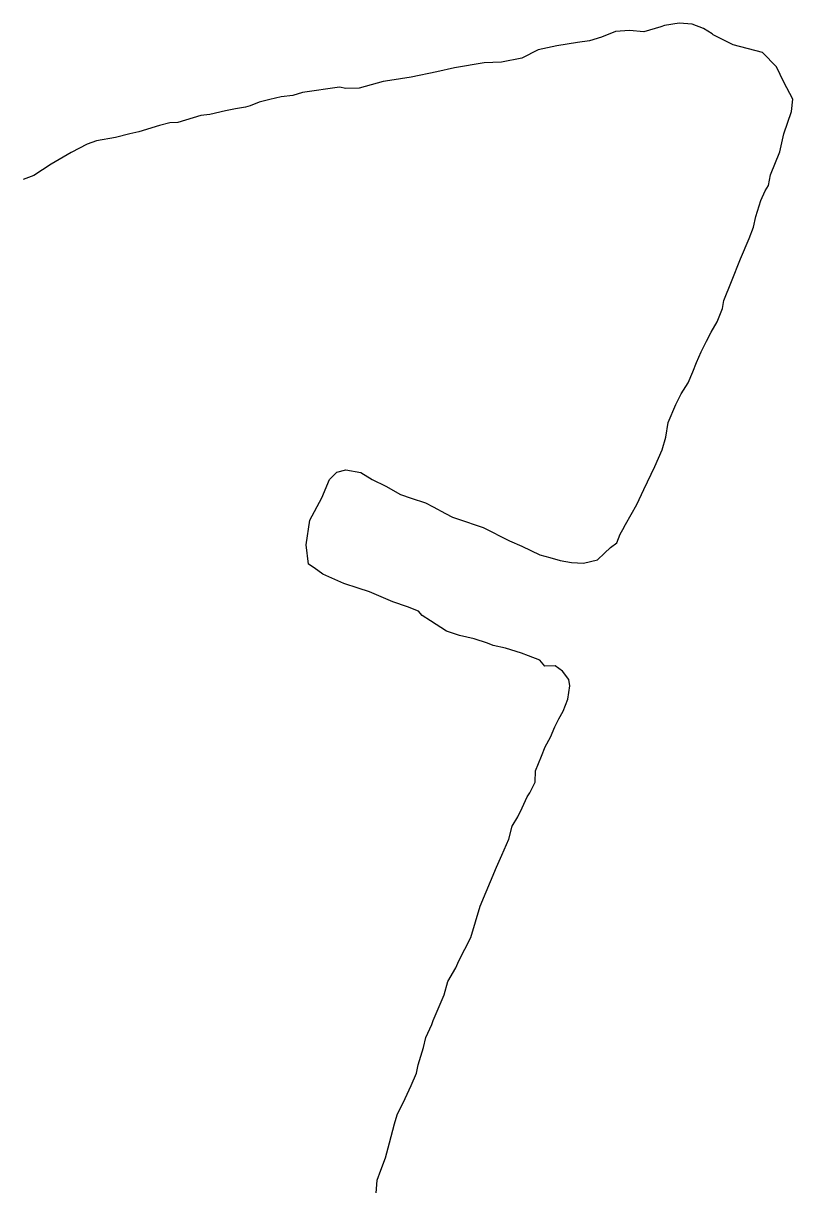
# Model space of a CAD drawing. Header units: metres. Extents: x 651069 to 651157, y 4767185 to 4767340.
# Drawn here: x 651069.5 to 651120.9, y 4767262.7 to 4767340.4 of the extents above; entities that cross this region are included whole.
import ezdxf

# ---------------------------------------------------------------- set-up
doc = ezdxf.new("R2010")
doc.units = ezdxf.units.M
doc.layers.add('W_1365', color=7, linetype='Continuous')

msp = doc.modelspace()

# ---------------------------------------------------------------- linework, layer by layer
at = {"layer": 'W_1365', "color": 6, "lineweight": 25}
msp.add_polyline3d([(651093.056, 4767262.183, -149.248), (651093.136, 4767263.055, -149.266), (651093.375, 4767263.72, -149.282), (651093.686, 4767264.548, -149.298), (651093.949, 4767265.551, -149.327), (651094.294, 4767266.804, -149.288), (651094.478, 4767267.418, -149.317), (651095.014, 4767268.494, -149.352), (651095.414, 4767269.379, -149.351), (651095.75, 4767270.196, -149.339), (651095.874, 4767270.754, -149.336), (651096.233, 4767271.921, -149.397), (651096.39, 4767272.588, -149.401), (651096.784, 4767273.452, -149.388), (651096.879, 4767273.72, -149.406), (651097.613, 4767275.437, -149.445), (651097.856, 4767276.333, -149.455), (651098.378, 4767277.228, -149.451), (651098.582, 4767277.695, -148.921), (651099.393, 4767279.256, -149.028), (651100.013, 4767281.367, -149.154), (651101.098, 4767283.976, -149.313), (651101.465, 4767284.757, -149.427), (651101.933, 4767285.844, -149.532), (651102.155, 4767286.697, -149.562), (651102.527, 4767287.332, -149.562), (651102.821, 4767287.942, -149.576), (651103.154, 4767288.658, -149.582), (651103.335, 4767288.931, -149.604), (651103.681, 4767289.656, -149.608), (651103.722, 4767290.402, -149.59), (651104.119, 4767291.382, -149.643), (651104.369, 4767292.007, -149.648), (651104.715, 4767292.654, -149.652), (651104.998, 4767293.335, -149.66), (651105.262, 4767293.869, -149.665), (651105.566, 4767294.394, -149.64), (651105.881, 4767295.197, -149.699), (651106.003, 4767296.075, -149.753), (651105.937, 4767296.501, -149.773), (651105.507, 4767297.059, -149.778), (651105.032, 4767297.426, -149.768), (651104.337, 4767297.405, -149.69), (651103.998, 4767297.809, -149.695), (651103.247, 4767298.1, -149.715), (651102.777, 4767298.266, -149.696), (651101.704, 4767298.595, -149.643), (651100.874, 4767298.777, -149.622), (651100.494, 4767298.942, -149.628), (651099.605, 4767299.219, -149.581), (651098.629, 4767299.457, -149.589), (651097.768, 4767299.732, -149.553), (651096.698, 4767300.424, -149.508), (651096.129, 4767300.794, -149.484), (651095.9, 4767301.066, -149.504), (651095.16, 4767301.366, -149.503), (651094.168, 4767301.7, -149.502), (651092.611, 4767302.361, -149.5), (651092.611, 4767302.361, -149.5), (651091.852, 4767302.605, -149.426), (651090.903, 4767302.931, -149.414), (651089.51, 4767303.559, -149.395), (651088.92, 4767303.964, -149.387), (651088.548, 4767304.217, -149.382), (651088.389, 4767305.502, -149.378), (651088.634, 4767307.164, -149.375), (651089.426, 4767308.648, -149.377), (651089.953, 4767309.867, -149.374), (651090.428, 4767310.357, -149.374), (651091.027, 4767310.529, -149.379), (651092.036, 4767310.343, -149.391), (651092.808, 4767309.87, -149.403), (651093.72, 4767309.427, -149.415), (651094.696, 4767308.867, -149.429), (651095.406, 4767308.627, -149.437), (651096.36, 4767308.318, -149.446), (651096.88, 4767308.05, -149.503), (651097.707, 4767307.604, -149.503), (651098.173, 4767307.362, -149.503), (651098.499, 4767307.256, -149.458), (651100.21, 4767306.674, -149.523), (651101.973, 4767305.768, -149.597), (651102.795, 4767305.415, -149.606), (651103.999, 4767304.832, -149.641), (651104.666, 4767304.673, -149.724), (651105.37, 4767304.462, -149.735), (651106.113, 4767304.321, -149.761), (651106.92, 4767304.285, -149.823), (651107.845, 4767304.501, -149.964), (651108.325, 4767304.945, -149.955), (651108.714, 4767305.341, -150.01), (651109.142, 4767305.651, -150.054), (651109.373, 4767306.228, -150.039), (651109.557, 4767306.536, -149.873), (651109.717, 4767306.872, -149.86), (651110.489, 4767308.196, -149.895), (651110.958, 4767309.219, -149.938), (651111.693, 4767310.735, -149.918), (651112.175, 4767311.868, -149.946), (651112.42, 4767312.706, -149.861), (651112.568, 4767313.688, -149.9), (651113.09, 4767314.885, -149.923), (651113.45, 4767315.593, -149.933), (651113.925, 4767316.345, -149.952), (651114.235, 4767317.078, -149.95), (651114.462, 4767317.707, -149.972), (651114.774, 4767318.421, -149.993), (651115.133, 4767319.123, -150.048), (651115.455, 4767319.717, -150.039), (651115.847, 4767320.404, -150.048), (651116.207, 4767321.311, -150.052), (651116.305, 4767321.841, -150.122), (651116.821, 4767323.102, -150.14), (651117.411, 4767324.616, -150.131), (651117.991, 4767325.982, -150.126), (651118.289, 4767326.736, -150.124), (651118.434, 4767327.454, -150.177), (651118.761, 4767328.534, -150.173), (651119.052, 4767329.178, -150.202), (651119.281, 4767329.526, -150.17), (651119.412, 4767330.251, -150.236), (651120.031, 4767331.786, -150.254), (651120.306, 4767332.989, -150.253), (651120.818, 4767334.468, -150.221), (651120.904, 4767335.304, -150.224), (651120.298, 4767336.444, -150.225), (651119.827, 4767337.451, -150.226), (651118.885, 4767338.419, -150.196), (651116.921, 4767338.937, -150.174), (651115.597, 4767339.602, -150.179), (651115.527, 4767339.667, -150.231), (651114.929, 4767340.021, -150.232), (651114.184, 4767340.314, -150.234), (651113.311, 4767340.372, -150.278), (651112.328, 4767340.22, -150.284), (651112.094, 4767340.13, -150.158), (651110.962, 4767339.809, -150.129), (651109.998, 4767339.877, -150.124), (651109.066, 4767339.814, -150.112), (651108.126, 4767339.45, -150.095), (651107.332, 4767339.198, -150.118), (651106.519, 4767339.084, -150.11), (651105.129, 4767338.868, -150.029), (651103.899, 4767338.599, -150.075), (651102.802, 4767338.047, -150.063), (651101.435, 4767337.775, -149.967), (651100.285, 4767337.719, -150.085), (651098.295, 4767337.397, -150.014), (651097.122, 4767337.12, -149.972), (651095.405, 4767336.762, -149.904), (651093.98, 4767336.55, -149.948), (651093.53, 4767336.472, -149.988), (651091.919, 4767336.023, -149.955), (651091.035, 4767336.016, -149.939), (651090.617, 4767336.096, -149.954), (651088.151, 4767335.75, -149.995), (651087.488, 4767335.547, -150.031), (651086.719, 4767335.461, -150.156), (651085.968, 4767335.285, -150.26), (651085.253, 4767335.092, -150.36), (651084.642, 4767334.853, -150.418), (651084.341, 4767334.752, -150.444), (651083.658, 4767334.649, -150.509), (651082.995, 4767334.51, -150.693), (651081.949, 4767334.272, -150.809), (651081.353, 4767334.207, -150.884), (651079.812, 4767333.741, -151.051), (651079.28, 4767333.713, -151.094), (651078.579, 4767333.542, -151.156), (651077.207, 4767333.107, -151.327), (651076.597, 4767332.978, -151.36), (651075.643, 4767332.735, -151.34), (651074.365, 4767332.505, -151.297), (651073.757, 4767332.295, -151.492), (651072.688, 4767331.725, -151.412), (651071.357, 4767330.955, -151.289), (651070.182, 4767330.206, -151.272), (651069.4805, 4767329.9219, -151.1442)], dxfattribs=at)

doc.saveas('drawing.dxf')
